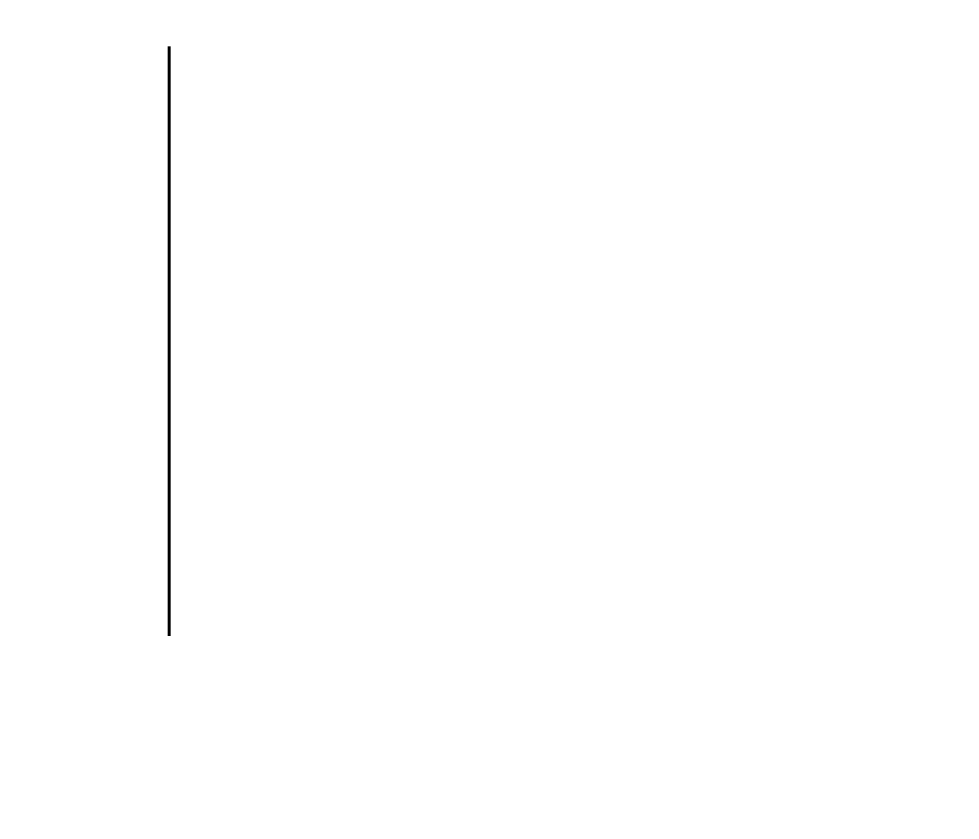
# Model space of a CAD drawing. Header units: inches. Extents: x -4169 to -1846, y 9706 to 12377.
# Drawn here: x -3832.1875 to -3832.0278, y 10352.6581 to 10352.7941 of the extents above; entities that cross this region are included whole.
import ezdxf

# ---------------------------------------------------------------- set-up
doc = ezdxf.new("R2010")
doc.units = ezdxf.units.IN
doc.header["$MEASUREMENT"] = 0
doc.linetypes.add('Dash 1_16_', pattern=[0.125, 0.0625, -0.0625])
doc.layers.add('A-WALL-PATT-4', color=111, linetype='Continuous', lineweight=9)
doc.layers.add('C-PROP-LINE-2', color=91, linetype='Dash 1_16_', lineweight=60)

# ---------------------------------------------------------------- blocks, each defined once
blk = doc.blocks.new('Family - ___-1870574-ENLARGED RCP - 3RD FLOOR PLAN')
at = {"layer": 'C-PROP-LINE-2'}
blk.add_line((-3832.16202, 10010.0894), (-3832.16202, 12088.5894), dxfattribs=at)

msp = doc.modelspace()

# ---------------------------------------------------------------- hatches: boundary and pattern name
at = {"layer": 'A-WALL-PATT-4'}
h = msp.add_hatch(dxfattribs=at)
h.set_pattern_fill('FP_1', color=256, style=0, pattern_type=2)
h.set_pattern_definition([(0, (0, 0), (20.48, 5.12), [0.845, -14.515, 0.845, -14.515, -81.92]), (0, (0, 0), (20.48, 5.12), [-30.72, 0.845, -29.875, 0.845, -14.515, -35.84]), (0, (0, 0), (20.48, 5.12), [-76.8, 0.845, -9.395, 0.845, -24.755]), (120, (7.68, 2.56), (-14.67405, 15.1762003), [0.845, -14.515, 0.845, -14.515, -81.92]), (120, (7.68, 2.56), (-14.67405, 15.1762003), [-30.72, 0.845, -29.875, 0.845, -14.515, -35.84]), (120, (7.68, 2.56), (-14.67405, 15.1762003), [-76.8, 0.845, -9.395, 0.845, -24.755]), (240, (10.24, 12.8), (-5.80595, -20.2962003), [0.845, -14.515, 0.845, -14.515, -81.92]), (240, (10.24, 12.8), (-5.80595, -20.2962003), [-30.72, 0.845, -29.875, 0.845, -14.515, -35.84]), (240, (10.24, 12.8), (-5.80595, -20.2962003), [-76.8, 0.845, -9.395, 0.845, -24.755])])
h.paths.add_polyline_path([(-3505.2154, 10352.2144), (-3504.67374, 10352.2144), (-3504.67374, 10352.8394), (-3741.10752, 10352.8394), (-3741.10752, 10352.2144), (-3506.39143, 10352.2144)], flags=0)
h.paths.add_polyline_path([(-3850.62889, 10352.2144), (-3813.10752, 10352.2144), (-3813.10752, 10352.8394), (-3852.47374, 10352.8394), (-3852.47374, 10352.2144), (-3851.84874, 10352.2144)], flags=0)

# ---------------------------------------------------------------- block references
at = {"layer": 'C-PROP-LINE-2'}
msp.add_blockref('Family - ___-1870574-ENLARGED RCP - 3RD FLOOR PLAN', (0, 0), dxfattribs=at)

doc.saveas('drawing.dxf')
